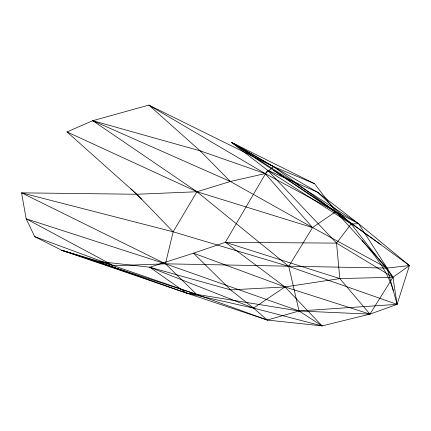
<?xml version="1.0" encoding="UTF-8"?>
<svg xmlns="http://www.w3.org/2000/svg" width="431" height="431" viewBox="0 0 431 431"><rect width="100%" height="100%" fill="white"/><g stroke="black" fill="none" stroke-linecap="round" stroke-linejoin="round"><path stroke-width="0.65" d="M387.086 268.087L165.466 263.815L113.736 265.787L61.725 250.271L96.264 261.208L186.51 293.08L253.541 308.1L322.108 325.901L299.06 310.977L165.466 263.815L21.55 192.846L173.127 231.797L288.754 266.363L397.08 304.356L392.964 277.262L351.114 223.948L267.549 170.234L231.323 142.257L317.744 192.328L358.608 223.716L409.45 265.55L392.964 277.262L369.954 314.134L299.06 310.977L196.574 294.378L165.466 263.815L173.127 231.797L196.972 191.747L230.364 181.489L265.184 173.591L273.68 166.657L314.603 183.719L335.808 211.594L387.086 268.087L397.08 304.356L369.954 314.134L322.108 325.901L267.306 320.055L186.51 293.08L61.725 250.271L34.701 236.63L26.172 218.813L21.55 192.846L136.843 194.252L196.972 191.747L312.556 227.568L387.086 268.087L409.45 265.55L397.08 304.356L299.06 310.977L267.306 320.055L196.574 294.378L113.736 265.787L34.701 236.63M61.725 250.271L196.574 294.378L186.51 293.08L149.74 267.22L193.508 253.196L225.365 242.297L267.549 170.234L317.744 192.328L351.114 223.948L358.608 223.716L392.964 277.262L339.811 278.598L284.988 286.944L230.677 289.885L149.74 267.22L96.264 261.208M299.06 310.977L288.754 266.363L312.556 227.568L335.808 211.594L358.608 223.716L231.323 142.257L314.603 183.719M267.306 320.055L253.541 308.1L230.677 289.885L193.508 253.196L284.988 286.944L369.954 314.134L339.811 278.598L336.541 243.122L351.114 223.948M322.108 325.901L284.988 286.944L253.541 308.1L149.74 267.22M173.127 231.797L136.843 194.252L66.999 131.924L92.735 120.702L148.835 105.099L273.68 166.657L409.45 265.55M284.988 286.944L225.365 242.297L336.541 243.122L392.964 277.262M288.754 266.363L196.972 191.747L92.735 120.702L200.097 150.818L265.184 173.591L335.808 211.594L231.323 142.257L273.68 166.657M225.365 242.297L339.811 278.598M165.466 263.815L26.172 218.813L113.736 265.787M85.295 257.98L129.155 272.823M92.735 120.702L230.364 181.489L312.556 227.568L265.184 173.591L148.835 105.099L200.097 150.818L230.364 181.489M66.999 131.924L196.972 191.747M273.491 170.245L333.583 211.007L380.95 244.668M130.862 188.913L141.567 199.144M267.549 170.234L336.541 243.122M362.062 240.514C375.132 255.233 387.679 271.406 393.282 290.575"/></g></svg>
